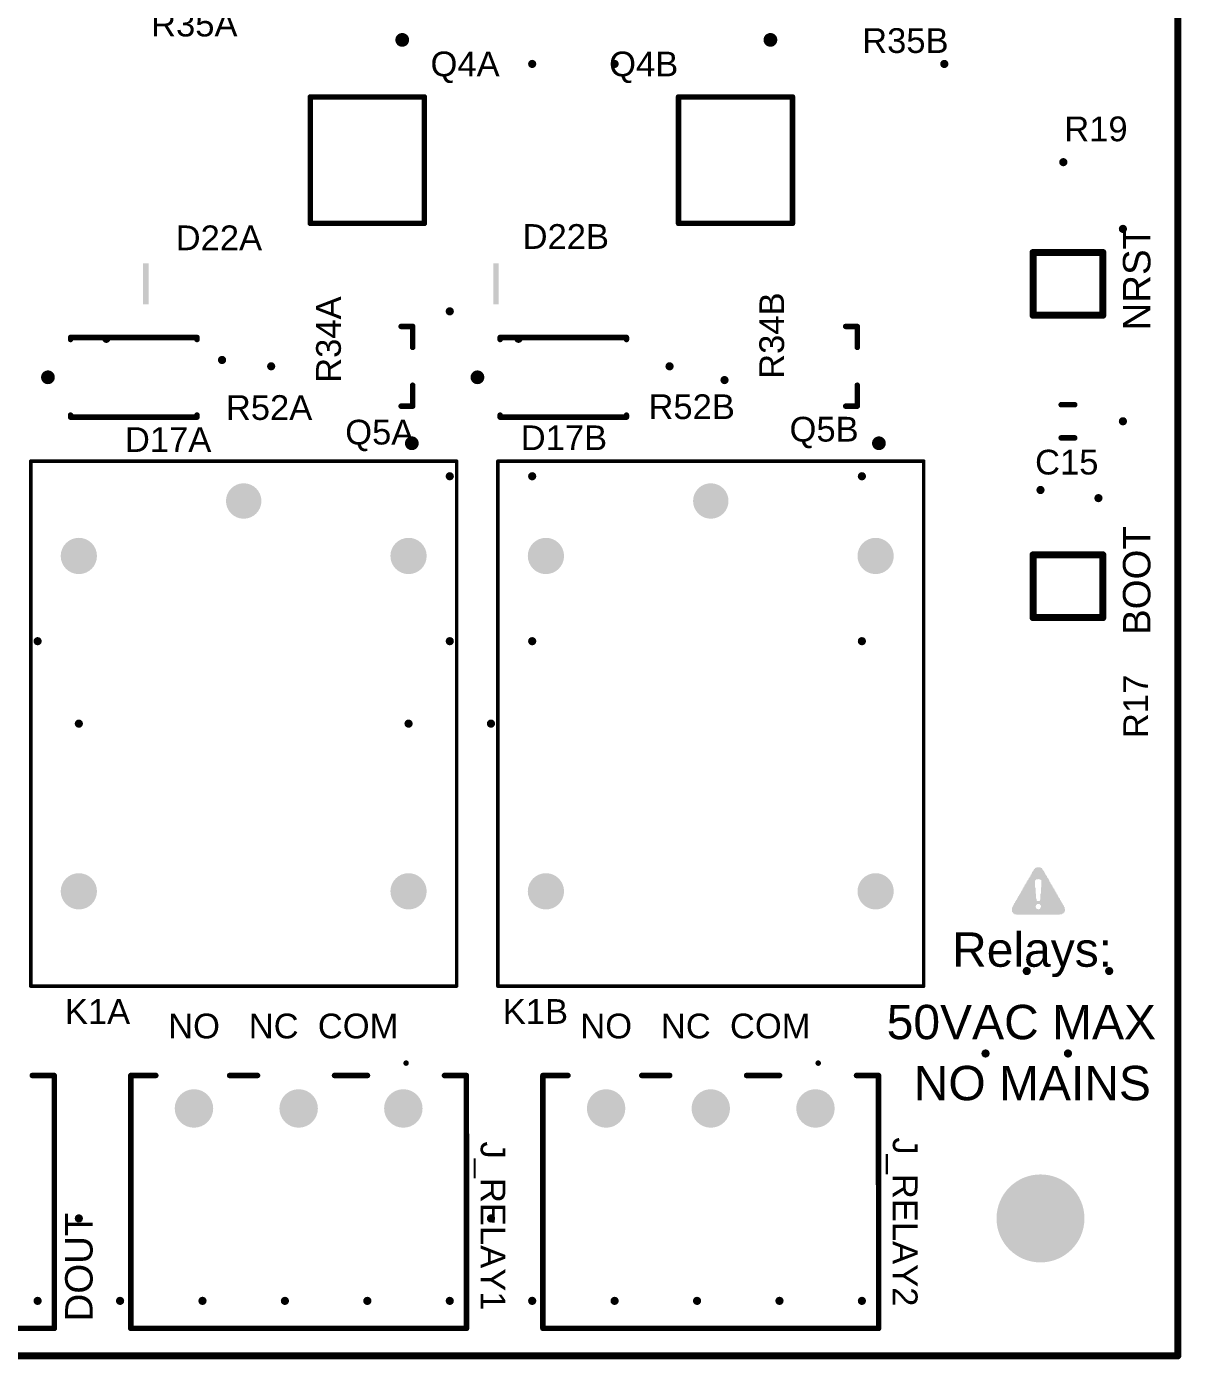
# Model space of a CAD drawing. Header units: inches. Extents: x 10 to 190, y 10 to 91.
# Drawn here: x 148.1 to 190.13, y 9.87 to 58.36 of the extents above; entities that cross this region are included whole.
import ezdxf

# ---------------------------------------------------------------- set-up
doc = ezdxf.new("R2010")
doc.units = ezdxf.units.IN
for name, color, linetype in [('Board Outline', 216, 'Continuous'), ('Pad Holes', 156, 'Continuous'), ('Top Overlay', 2, 'Continuous'), ('Via Holes', 16, 'Continuous')]:
    doc.layers.add(name, color=color, linetype=linetype)
doc.styles.add('Arial', font='', dxfattribs={"height": 0.2})
doc.styles.get('Arial').set_extended_font_data('Arial')

# ---------------------------------------------------------------- blocks, each defined once
blk = doc.blocks.new('WL_SMCW_1206_150120__75000_9')
at = {"layer": 'Top Overlay'}
blk.add_hatch(color=2, dxfattribs=at).paths.add_polyline_path([(-2.6, -0.75), (-2.4, -0.75), (-2.4, 0.75), (-2.6, 0.75)])
blk = doc.blocks.new('WL_SMCW_1206_150120__75000_10')
at = {"layer": 'Top Overlay'}
blk.add_hatch(color=2, dxfattribs=at).paths.add_polyline_path([(-2.6, -0.75), (-2.4, -0.75), (-2.4, 0.75), (-2.6, 0.75)])
blk = doc.blocks.new('FP_LTV_356T_D_MFG_56')
at = {"layer": 'Top Overlay'}
for points in [[(-2.3, -2.075, 0.2, 0.2, 0), (-2.3, 2.075, 0.2, 0.2, 0)], [(2.3, 2.075, 0.2, 0.2, 0), (-2.3, 2.075, 0.2, 0.2, 0)], [(2.3, -2.075, 0.2, 0.2, 0), (2.3, 2.075, 0.2, 0.2, 0)], [(2.3, -2.075, 0.2, 0.2, 0), (-2.3, -2.075, 0.2, 0.2, 0)]]:
    blk.add_lwpolyline(points, format="xyseb", dxfattribs=at)
for points in [[(-2.35, 2.075, 0.1, 0.1, 1), (-2.25, 2.075, 0.1, 0.1, 1)], [(-2.35, 2.075, 0.1, 0.1, 1), (-2.25, 2.075, 0.1, 0.1, 1)], [(2.25, 2.075, 0.1, 0.1, 1), (2.35, 2.075, 0.1, 0.1, 1)], [(2.25, 2.075, 0.1, 0.1, 1), (2.35, 2.075, 0.1, 0.1, 1)], [(-4.25, 1.27, 0.25, 0.25, 1), (-4.5, 1.27, 0.25, 0.25, 1)], [(-4.563, 1.27, 0.125, 0.125, 1), (-4.438, 1.27, 0.125, 0.125, 1)], [(-4.312, 1.27, 0.125, 0.125, 1), (-4.187, 1.27, 0.125, 0.125, 1)], [(-2.35, -2.075, 0.1, 0.1, 1), (-2.25, -2.075, 0.1, 0.1, 1)], [(-2.35, -2.075, 0.1, 0.1, 1), (-2.25, -2.075, 0.1, 0.1, 1)], [(2.25, -2.075, 0.1, 0.1, 1), (2.35, -2.075, 0.1, 0.1, 1)], [(2.25, -2.075, 0.1, 0.1, 1), (2.35, -2.075, 0.1, 0.1, 1)]]:
    blk.add_lwpolyline(points, format="xyseb", close=True, dxfattribs=at)
blk = doc.blocks.new('FP_SOT23_IPC_A_57')
at = {"layer": 'Top Overlay'}
for points in [[(0.228, 1.45, 0.2, 0.2, 0), (0.65, 1.45, 0.2, 0.2, 0)], [(0.65, 0.688, 0.2, 0.2, 0), (0.65, 1.45, 0.2, 0.2, 0)], [(0.65, -1.45, 0.2, 0.2, 0), (0.65, -0.688, 0.2, 0.2, 0)], [(0.228, -1.45, 0.2, 0.2, 0), (0.65, -1.45, 0.2, 0.2, 0)]]:
    blk.add_lwpolyline(points, format="xyseb", dxfattribs=at)
for points in [[(0.178, 1.45, 0.1, 0.1, 1), (0.278, 1.45, 0.1, 0.1, 1)], [(0.6, 1.45, 0.1, 0.1, 1), (0.7, 1.45, 0.1, 0.1, 1)], [(0.6, 1.45, 0.1, 0.1, 1), (0.7, 1.45, 0.1, 0.1, 1)], [(0.6, 0.688, 0.1, 0.1, 1), (0.7, 0.688, 0.1, 0.1, 1)], [(0.6, -0.688, 0.1, 0.1, 1), (0.7, -0.688, 0.1, 0.1, 1)], [(0.178, -1.45, 0.1, 0.1, 1), (0.278, -1.45, 0.1, 0.1, 1)], [(0.6, -1.45, 0.1, 0.1, 1), (0.7, -1.45, 0.1, 0.1, 1)], [(0.6, -1.45, 0.1, 0.1, 1), (0.7, -1.45, 0.1, 0.1, 1)]]:
    blk.add_lwpolyline(points, format="xyseb", close=True, dxfattribs=at)
blk = doc.blocks.new('FP_LTV_356T_D_MFG_58')
at = {"layer": 'Top Overlay'}
for points in [[(2.3, 2.075, 0.2, 0.2, 0), (-2.3, 2.075, 0.2, 0.2, 0)], [(-2.3, -2.075, 0.2, 0.2, 0), (-2.3, 2.075, 0.2, 0.2, 0)], [(2.3, -2.075, 0.2, 0.2, 0), (2.3, 2.075, 0.2, 0.2, 0)], [(2.3, -2.075, 0.2, 0.2, 0), (-2.3, -2.075, 0.2, 0.2, 0)]]:
    blk.add_lwpolyline(points, format="xyseb", dxfattribs=at)
for points in [[(-2.35, 2.075, 0.1, 0.1, 1), (-2.25, 2.075, 0.1, 0.1, 1)], [(-2.35, 2.075, 0.1, 0.1, 1), (-2.25, 2.075, 0.1, 0.1, 1)], [(2.25, 2.075, 0.1, 0.1, 1), (2.35, 2.075, 0.1, 0.1, 1)], [(2.25, 2.075, 0.1, 0.1, 1), (2.35, 2.075, 0.1, 0.1, 1)], [(-4.25, 1.27, 0.25, 0.25, 1), (-4.5, 1.27, 0.25, 0.25, 1)], [(-4.563, 1.27, 0.125, 0.125, 1), (-4.438, 1.27, 0.125, 0.125, 1)], [(-4.312, 1.27, 0.125, 0.125, 1), (-4.187, 1.27, 0.125, 0.125, 1)], [(-2.35, -2.075, 0.1, 0.1, 1), (-2.25, -2.075, 0.1, 0.1, 1)], [(-2.35, -2.075, 0.1, 0.1, 1), (-2.25, -2.075, 0.1, 0.1, 1)], [(2.25, -2.075, 0.1, 0.1, 1), (2.35, -2.075, 0.1, 0.1, 1)], [(2.25, -2.075, 0.1, 0.1, 1), (2.35, -2.075, 0.1, 0.1, 1)]]:
    blk.add_lwpolyline(points, format="xyseb", close=True, dxfattribs=at)
blk = doc.blocks.new('FP_SOT23_IPC_A_59')
at = {"layer": 'Top Overlay'}
for points in [[(0.228, 1.45, 0.2, 0.2, 0), (0.65, 1.45, 0.2, 0.2, 0)], [(0.65, 0.688, 0.2, 0.2, 0), (0.65, 1.45, 0.2, 0.2, 0)], [(0.65, -1.45, 0.2, 0.2, 0), (0.65, -0.688, 0.2, 0.2, 0)], [(0.228, -1.45, 0.2, 0.2, 0), (0.65, -1.45, 0.2, 0.2, 0)]]:
    blk.add_lwpolyline(points, format="xyseb", dxfattribs=at)
for points in [[(0.178, 1.45, 0.1, 0.1, 1), (0.278, 1.45, 0.1, 0.1, 1)], [(0.6, 1.45, 0.1, 0.1, 1), (0.7, 1.45, 0.1, 0.1, 1)], [(0.6, 1.45, 0.1, 0.1, 1), (0.7, 1.45, 0.1, 0.1, 1)], [(0.6, 0.688, 0.1, 0.1, 1), (0.7, 0.688, 0.1, 0.1, 1)], [(0.6, -0.688, 0.1, 0.1, 1), (0.7, -0.688, 0.1, 0.1, 1)], [(0.178, -1.45, 0.1, 0.1, 1), (0.278, -1.45, 0.1, 0.1, 1)], [(0.6, -1.45, 0.1, 0.1, 1), (0.7, -1.45, 0.1, 0.1, 1)], [(0.6, -1.45, 0.1, 0.1, 1), (0.7, -1.45, 0.1, 0.1, 1)]]:
    blk.add_lwpolyline(points, format="xyseb", close=True, dxfattribs=at)
blk = doc.blocks.new('RELAY_SRD_05VDC_SL_C_66')
at = {"layer": 'Pad Holes'}
h = blk.add_hatch(color=7, dxfattribs=at)
edge = h.paths.add_edge_path()
edge.add_arc((-6.1, 6), 0.66, 0, 360)
h = blk.add_hatch(color=7, dxfattribs=at)
edge = h.paths.add_edge_path()
edge.add_arc((6.1, 6), 0.66, 0, 360)
h = blk.add_hatch(color=7, dxfattribs=at)
edge = h.paths.add_edge_path()
edge.add_arc((-8.1, 0), 0.645, 0, 360)
h = blk.add_hatch(color=7, dxfattribs=at)
edge = h.paths.add_edge_path()
edge.add_arc((-6.1, -6), 0.66, 0, 360)
h = blk.add_hatch(color=7, dxfattribs=at)
edge = h.paths.add_edge_path()
edge.add_arc((6.1, -6), 0.66, 0, 360)
at = {"layer": 'Top Overlay'}
for points in [[(-9.55, -7.75, 0.127, 0.127, 0), (-9.55, 7.75, 0.127, 0.127, 0)], [(9.55, 7.75, 0.127, 0.127, 0), (-9.55, 7.75, 0.127, 0.127, 0)], [(9.55, -7.75, 0.127, 0.127, 0), (9.55, 7.75, 0.127, 0.127, 0)], [(9.55, -7.75, 0.127, 0.127, 0), (-9.55, -7.75, 0.127, 0.127, 0)]]:
    blk.add_lwpolyline(points, format="xyseb", dxfattribs=at)
for points in [[(-9.582, 7.75, 0.0635, 0.0635, 1), (-9.518, 7.75, 0.0635, 0.0635, 1)], [(-9.582, 7.75, 0.0635, 0.0635, 1), (-9.518, 7.75, 0.0635, 0.0635, 1)], [(9.518, 7.75, 0.0635, 0.0635, 1), (9.582, 7.75, 0.0635, 0.0635, 1)], [(9.518, 7.75, 0.0635, 0.0635, 1), (9.582, 7.75, 0.0635, 0.0635, 1)], [(-10.1, 6.119, 0.3, 0.3, 1), (-10.3, 6.119, 0.3, 0.3, 1)], [(-10.375, 6.119, 0.15, 0.15, 1), (-10.225, 6.119, 0.15, 0.15, 1)], [(-10.175, 6.119, 0.15, 0.15, 1), (-10.025, 6.119, 0.15, 0.15, 1)], [(-9.582, -7.75, 0.0635, 0.0635, 1), (-9.518, -7.75, 0.0635, 0.0635, 1)], [(-9.582, -7.75, 0.0635, 0.0635, 1), (-9.518, -7.75, 0.0635, 0.0635, 1)], [(9.518, -7.75, 0.0635, 0.0635, 1), (9.582, -7.75, 0.0635, 0.0635, 1)], [(9.518, -7.75, 0.0635, 0.0635, 1), (9.582, -7.75, 0.0635, 0.0635, 1)]]:
    blk.add_lwpolyline(points, format="xyseb", close=True, dxfattribs=at)
blk = doc.blocks.new('RELAY_SRD_05VDC_SL_C_67')
at = {"layer": 'Pad Holes'}
h = blk.add_hatch(color=7, dxfattribs=at)
edge = h.paths.add_edge_path()
edge.add_arc((-6.1, 6), 0.66, 0, 360)
h = blk.add_hatch(color=7, dxfattribs=at)
edge = h.paths.add_edge_path()
edge.add_arc((6.1, 6), 0.66, 0, 360)
h = blk.add_hatch(color=7, dxfattribs=at)
edge = h.paths.add_edge_path()
edge.add_arc((-8.1, 0), 0.645, 0, 360)
h = blk.add_hatch(color=7, dxfattribs=at)
edge = h.paths.add_edge_path()
edge.add_arc((-6.1, -6), 0.66, 0, 360)
h = blk.add_hatch(color=7, dxfattribs=at)
edge = h.paths.add_edge_path()
edge.add_arc((6.1, -6), 0.66, 0, 360)
at = {"layer": 'Top Overlay'}
for points in [[(9.55, 7.75, 0.127, 0.127, 0), (-9.55, 7.75, 0.127, 0.127, 0)], [(-9.55, -7.75, 0.127, 0.127, 0), (-9.55, 7.75, 0.127, 0.127, 0)], [(9.55, -7.75, 0.127, 0.127, 0), (9.55, 7.75, 0.127, 0.127, 0)], [(9.55, -7.75, 0.127, 0.127, 0), (-9.55, -7.75, 0.127, 0.127, 0)]]:
    blk.add_lwpolyline(points, format="xyseb", dxfattribs=at)
for points in [[(-9.582, 7.75, 0.0635, 0.0635, 1), (-9.518, 7.75, 0.0635, 0.0635, 1)], [(-9.582, 7.75, 0.0635, 0.0635, 1), (-9.518, 7.75, 0.0635, 0.0635, 1)], [(9.518, 7.75, 0.0635, 0.0635, 1), (9.582, 7.75, 0.0635, 0.0635, 1)], [(9.518, 7.75, 0.0635, 0.0635, 1), (9.582, 7.75, 0.0635, 0.0635, 1)], [(-10.1, 6.119, 0.3, 0.3, 1), (-10.3, 6.119, 0.3, 0.3, 1)], [(-10.375, 6.119, 0.15, 0.15, 1), (-10.225, 6.119, 0.15, 0.15, 1)], [(-10.175, 6.119, 0.15, 0.15, 1), (-10.025, 6.119, 0.15, 0.15, 1)], [(-9.582, -7.75, 0.0635, 0.0635, 1), (-9.518, -7.75, 0.0635, 0.0635, 1)], [(-9.582, -7.75, 0.0635, 0.0635, 1), (-9.518, -7.75, 0.0635, 0.0635, 1)], [(9.518, -7.75, 0.0635, 0.0635, 1), (9.582, -7.75, 0.0635, 0.0635, 1)], [(9.518, -7.75, 0.0635, 0.0635, 1), (9.582, -7.75, 0.0635, 0.0635, 1)]]:
    blk.add_lwpolyline(points, format="xyseb", close=True, dxfattribs=at)
blk = doc.blocks.new('FP_1N4007_SMD_IPC_C_68')
at = {"layer": 'Top Overlay'}
for points in [[(-2.3, 1.375, 0.2, 0.2, 0), (-2.3, 1.45, 0.2, 0.2, 0)], [(-2.3, 1.45, 0.2, 0.2, 0), (2.3, 1.45, 0.2, 0.2, 0)], [(2.3, 1.375, 0.2, 0.2, 0), (2.3, 1.45, 0.2, 0.2, 0)], [(-2.3, -1.45, 0.2, 0.2, 0), (-2.3, -1.375, 0.2, 0.2, 0)], [(-2.3, -1.45, 0.2, 0.2, 0), (2.3, -1.45, 0.2, 0.2, 0)], [(2.3, -1.45, 0.2, 0.2, 0), (2.3, -1.375, 0.2, 0.2, 0)]]:
    blk.add_lwpolyline(points, format="xyseb", dxfattribs=at)
for points in [[(-2.35, 1.45, 0.1, 0.1, 1), (-2.25, 1.45, 0.1, 0.1, 1)], [(-2.35, 1.45, 0.1, 0.1, 1), (-2.25, 1.45, 0.1, 0.1, 1)], [(-2.35, 1.375, 0.1, 0.1, 1), (-2.25, 1.375, 0.1, 0.1, 1)], [(2.25, 1.45, 0.1, 0.1, 1), (2.35, 1.45, 0.1, 0.1, 1)], [(2.25, 1.45, 0.1, 0.1, 1), (2.35, 1.45, 0.1, 0.1, 1)], [(2.25, 1.375, 0.1, 0.1, 1), (2.35, 1.375, 0.1, 0.1, 1)], [(-3, 0, 0.25, 0.25, 1), (-3.25, 0, 0.25, 0.25, 1)], [(-3.313, 0, 0.125, 0.125, 1), (-3.188, 0, 0.125, 0.125, 1)], [(-3.062, 0, 0.125, 0.125, 1), (-2.937, 0, 0.125, 0.125, 1)], [(-2.35, -1.375, 0.1, 0.1, 1), (-2.25, -1.375, 0.1, 0.1, 1)], [(-2.35, -1.45, 0.1, 0.1, 1), (-2.25, -1.45, 0.1, 0.1, 1)], [(-2.35, -1.45, 0.1, 0.1, 1), (-2.25, -1.45, 0.1, 0.1, 1)], [(2.25, -1.375, 0.1, 0.1, 1), (2.35, -1.375, 0.1, 0.1, 1)], [(2.25, -1.45, 0.1, 0.1, 1), (2.35, -1.45, 0.1, 0.1, 1)], [(2.25, -1.45, 0.1, 0.1, 1), (2.35, -1.45, 0.1, 0.1, 1)]]:
    blk.add_lwpolyline(points, format="xyseb", close=True, dxfattribs=at)
blk = doc.blocks.new('FP_1N4007_SMD_IPC_C_69')
at = {"layer": 'Top Overlay'}
for points in [[(-2.3, 1.375, 0.2, 0.2, 0), (-2.3, 1.45, 0.2, 0.2, 0)], [(-2.3, 1.45, 0.2, 0.2, 0), (2.3, 1.45, 0.2, 0.2, 0)], [(2.3, 1.375, 0.2, 0.2, 0), (2.3, 1.45, 0.2, 0.2, 0)], [(-2.3, -1.45, 0.2, 0.2, 0), (-2.3, -1.375, 0.2, 0.2, 0)], [(-2.3, -1.45, 0.2, 0.2, 0), (2.3, -1.45, 0.2, 0.2, 0)], [(2.3, -1.45, 0.2, 0.2, 0), (2.3, -1.375, 0.2, 0.2, 0)]]:
    blk.add_lwpolyline(points, format="xyseb", dxfattribs=at)
for points in [[(-2.35, 1.45, 0.1, 0.1, 1), (-2.25, 1.45, 0.1, 0.1, 1)], [(-2.35, 1.45, 0.1, 0.1, 1), (-2.25, 1.45, 0.1, 0.1, 1)], [(-2.35, 1.375, 0.1, 0.1, 1), (-2.25, 1.375, 0.1, 0.1, 1)], [(2.25, 1.45, 0.1, 0.1, 1), (2.35, 1.45, 0.1, 0.1, 1)], [(2.25, 1.45, 0.1, 0.1, 1), (2.35, 1.45, 0.1, 0.1, 1)], [(2.25, 1.375, 0.1, 0.1, 1), (2.35, 1.375, 0.1, 0.1, 1)], [(-3, 0, 0.25, 0.25, 1), (-3.25, 0, 0.25, 0.25, 1)], [(-3.313, 0, 0.125, 0.125, 1), (-3.188, 0, 0.125, 0.125, 1)], [(-3.062, 0, 0.125, 0.125, 1), (-2.937, 0, 0.125, 0.125, 1)], [(-2.35, -1.375, 0.1, 0.1, 1), (-2.25, -1.375, 0.1, 0.1, 1)], [(-2.35, -1.45, 0.1, 0.1, 1), (-2.25, -1.45, 0.1, 0.1, 1)], [(-2.35, -1.45, 0.1, 0.1, 1), (-2.25, -1.45, 0.1, 0.1, 1)], [(2.25, -1.375, 0.1, 0.1, 1), (2.35, -1.375, 0.1, 0.1, 1)], [(2.25, -1.45, 0.1, 0.1, 1), (2.35, -1.45, 0.1, 0.1, 1)], [(2.25, -1.45, 0.1, 0.1, 1), (2.35, -1.45, 0.1, 0.1, 1)]]:
    blk.add_lwpolyline(points, format="xyseb", close=True, dxfattribs=at)
blk = doc.blocks.new('3_4_2_5_TACTILE_BUTTON_105')
at = {"layer": 'Top Overlay'}
for points in [[(-1.143, 1.27, 0.254, 0.254, 0), (-1.143, -1.27, 0.254, 0.254, 0)], [(-1.143, 1.27, 0.254, 0.254, 0), (1.143, 1.27, 0.254, 0.254, 0)], [(1.143, 1.27, 0.254, 0.254, 0), (1.143, -1.27, 0.254, 0.254, 0)], [(-1.143, -1.27, 0.254, 0.254, 0), (1.143, -1.27, 0.254, 0.254, 0)]]:
    blk.add_lwpolyline(points, format="xyseb", dxfattribs=at)
for points in [[(-1.2065, 1.27, 0.127, 0.127, 1), (-1.0795, 1.27, 0.127, 0.127, 1)], [(-1.2065, 1.27, 0.127, 0.127, 1), (-1.0795, 1.27, 0.127, 0.127, 1)], [(1.0795, 1.27, 0.127, 0.127, 1), (1.2065, 1.27, 0.127, 0.127, 1)], [(1.0795, 1.27, 0.127, 0.127, 1), (1.2065, 1.27, 0.127, 0.127, 1)], [(-1.2065, -1.27, 0.127, 0.127, 1), (-1.0795, -1.27, 0.127, 0.127, 1)], [(-1.2065, -1.27, 0.127, 0.127, 1), (-1.0795, -1.27, 0.127, 0.127, 1)], [(1.0795, -1.27, 0.127, 0.127, 1), (1.2065, -1.27, 0.127, 0.127, 1)], [(1.0795, -1.27, 0.127, 0.127, 1), (1.2065, -1.27, 0.127, 0.127, 1)]]:
    blk.add_lwpolyline(points, format="xyseb", close=True, dxfattribs=at)
blk = doc.blocks.new('3_4_2_5_TACTILE_BUTTON_106')
at = {"layer": 'Top Overlay'}
for points in [[(-1.143, 1.27, 0.254, 0.254, 0), (-1.143, -1.27, 0.254, 0.254, 0)], [(-1.143, 1.27, 0.254, 0.254, 0), (1.143, 1.27, 0.254, 0.254, 0)], [(1.143, 1.27, 0.254, 0.254, 0), (1.143, -1.27, 0.254, 0.254, 0)], [(-1.143, -1.27, 0.254, 0.254, 0), (1.143, -1.27, 0.254, 0.254, 0)]]:
    blk.add_lwpolyline(points, format="xyseb", dxfattribs=at)
for points in [[(-1.2065, 1.27, 0.127, 0.127, 1), (-1.0795, 1.27, 0.127, 0.127, 1)], [(-1.2065, 1.27, 0.127, 0.127, 1), (-1.0795, 1.27, 0.127, 0.127, 1)], [(1.0795, 1.27, 0.127, 0.127, 1), (1.2065, 1.27, 0.127, 0.127, 1)], [(1.0795, 1.27, 0.127, 0.127, 1), (1.2065, 1.27, 0.127, 0.127, 1)], [(-1.2065, -1.27, 0.127, 0.127, 1), (-1.0795, -1.27, 0.127, 0.127, 1)], [(-1.2065, -1.27, 0.127, 0.127, 1), (-1.0795, -1.27, 0.127, 0.127, 1)], [(1.0795, -1.27, 0.127, 0.127, 1), (1.2065, -1.27, 0.127, 0.127, 1)], [(1.0795, -1.27, 0.127, 0.127, 1), (1.2065, -1.27, 0.127, 0.127, 1)]]:
    blk.add_lwpolyline(points, format="xyseb", close=True, dxfattribs=at)
blk = doc.blocks.new('15EDGRC_3_81_03P_170')
at = {"layer": 'Pad Holes'}
h = blk.add_hatch(color=7, dxfattribs=at)
edge = h.paths.add_edge_path()
edge.add_arc((0, 0), 0.7, 0, 360)
h = blk.add_hatch(color=7, dxfattribs=at)
edge = h.paths.add_edge_path()
edge.add_arc((3.81, 0), 0.7, 0, 360)
h = blk.add_hatch(color=7, dxfattribs=at)
edge = h.paths.add_edge_path()
edge.add_arc((7.62, 0), 0.7, 0, 360)
at = {"layer": 'Top Overlay'}
for points in [[(9.906, 8, 0.2, 0.2, 0), (-2.3, 8, 0.2, 0.2, 0)], [(-2.295, -1.2, 0.2, 0.2, 0), (-2.3, 8, 0.2, 0.2, 0)], [(9.92, 8, 0.2, 0.2, 0), (9.92, -1.2, 0.2, 0.2, 0)], [(-1.495, -1.2, 0.2, 0.2, 0), (-2.295, -1.2, 0.2, 0.2, 0)], [(2.505, -1.2, 0.2, 0.2, 0), (1.305, -1.2, 0.2, 0.2, 0)], [(6.321, -1.2, 0.2, 0.2, 0), (5.305, -1.2, 0.2, 0.2, 0)], [(9.897, -1.2, 0.2, 0.2, 0), (9.008, -1.2, 0.2, 0.2, 0)], [(-0.1, -1.7, 0.1, 0.1, -1), (-0.1, -1.6, 0.1, 0.1, 0)], [(-0.1, -1.6, 0.1, 0.1, -1), (-0.1, -1.7, 0.1, 0.1, 0)], [(-0.1, -1.6, 0.1, 0.1, -1), (-0.1, -1.7, 0.1, 0.1, 0)]]:
    blk.add_lwpolyline(points, format="xyseb", dxfattribs=at)
for points in [[(-2.35, 8, 0.1, 0.1, 1), (-2.25, 8, 0.1, 0.1, 1)], [(-2.35, 8, 0.1, 0.1, 1), (-2.25, 8, 0.1, 0.1, 1)], [(9.856, 8, 0.1, 0.1, 1), (9.956, 8, 0.1, 0.1, 1)], [(9.87, 8, 0.1, 0.1, 1), (9.97, 8, 0.1, 0.1, 1)], [(-2.345, -1.2, 0.1, 0.1, 1), (-2.245, -1.2, 0.1, 0.1, 1)], [(-2.345, -1.2, 0.1, 0.1, 1), (-2.245, -1.2, 0.1, 0.1, 1)], [(-1.545, -1.2, 0.1, 0.1, 1), (-1.445, -1.2, 0.1, 0.1, 1)], [(1.255, -1.2, 0.1, 0.1, 1), (1.355, -1.2, 0.1, 0.1, 1)], [(2.455, -1.2, 0.1, 0.1, 1), (2.555, -1.2, 0.1, 0.1, 1)], [(5.255, -1.2, 0.1, 0.1, 1), (5.355, -1.2, 0.1, 0.1, 1)], [(6.271, -1.2, 0.1, 0.1, 1), (6.371, -1.2, 0.1, 0.1, 1)], [(8.958, -1.2, 0.1, 0.1, 1), (9.058, -1.2, 0.1, 0.1, 1)], [(9.847, -1.2, 0.1, 0.1, 1), (9.947, -1.2, 0.1, 0.1, 1)], [(9.87, -1.2, 0.1, 0.1, 1), (9.97, -1.2, 0.1, 0.1, 1)], [(-0.125, -1.6, 0.05, 0.05, 1), (-0.075, -1.6, 0.05, 0.05, 1)], [(-0.125, -1.6, 0.05, 0.05, 1), (-0.075, -1.6, 0.05, 0.05, 1)], [(-0.125, -1.6, 0.05, 0.05, 1), (-0.075, -1.6, 0.05, 0.05, 1)], [(-0.125, -1.7, 0.05, 0.05, 1), (-0.075, -1.7, 0.05, 0.05, 1)], [(-0.125, -1.7, 0.05, 0.05, 1), (-0.075, -1.7, 0.05, 0.05, 1)], [(-0.125, -1.7, 0.05, 0.05, 1), (-0.075, -1.7, 0.05, 0.05, 1)]]:
    blk.add_lwpolyline(points, format="xyseb", close=True, dxfattribs=at)
blk = doc.blocks.new('15EDGRC_3_81_03P_171')
at = {"layer": 'Pad Holes'}
h = blk.add_hatch(color=7, dxfattribs=at)
edge = h.paths.add_edge_path()
edge.add_arc((0, 0), 0.7, 0, 360)
h = blk.add_hatch(color=7, dxfattribs=at)
edge = h.paths.add_edge_path()
edge.add_arc((3.81, 0), 0.7, 0, 360)
h = blk.add_hatch(color=7, dxfattribs=at)
edge = h.paths.add_edge_path()
edge.add_arc((7.62, 0), 0.7, 0, 360)
at = {"layer": 'Top Overlay'}
for points in [[(9.906, 8, 0.2, 0.2, 0), (-2.3, 8, 0.2, 0.2, 0)], [(-2.295, -1.2, 0.2, 0.2, 0), (-2.3, 8, 0.2, 0.2, 0)], [(9.92, 8, 0.2, 0.2, 0), (9.92, -1.2, 0.2, 0.2, 0)], [(-1.495, -1.2, 0.2, 0.2, 0), (-2.295, -1.2, 0.2, 0.2, 0)], [(2.505, -1.2, 0.2, 0.2, 0), (1.305, -1.2, 0.2, 0.2, 0)], [(6.321, -1.2, 0.2, 0.2, 0), (5.305, -1.2, 0.2, 0.2, 0)], [(9.897, -1.2, 0.2, 0.2, 0), (9.008, -1.2, 0.2, 0.2, 0)], [(-0.1, -1.7, 0.1, 0.1, -1), (-0.1, -1.6, 0.1, 0.1, 0)], [(-0.1, -1.6, 0.1, 0.1, -1), (-0.1, -1.7, 0.1, 0.1, 0)], [(-0.1, -1.6, 0.1, 0.1, -1), (-0.1, -1.7, 0.1, 0.1, 0)]]:
    blk.add_lwpolyline(points, format="xyseb", dxfattribs=at)
for points in [[(-2.35, 8, 0.1, 0.1, 1), (-2.25, 8, 0.1, 0.1, 1)], [(-2.35, 8, 0.1, 0.1, 1), (-2.25, 8, 0.1, 0.1, 1)], [(9.856, 8, 0.1, 0.1, 1), (9.956, 8, 0.1, 0.1, 1)], [(9.87, 8, 0.1, 0.1, 1), (9.97, 8, 0.1, 0.1, 1)], [(-2.345, -1.2, 0.1, 0.1, 1), (-2.245, -1.2, 0.1, 0.1, 1)], [(-2.345, -1.2, 0.1, 0.1, 1), (-2.245, -1.2, 0.1, 0.1, 1)], [(-1.545, -1.2, 0.1, 0.1, 1), (-1.445, -1.2, 0.1, 0.1, 1)], [(1.255, -1.2, 0.1, 0.1, 1), (1.355, -1.2, 0.1, 0.1, 1)], [(2.455, -1.2, 0.1, 0.1, 1), (2.555, -1.2, 0.1, 0.1, 1)], [(5.255, -1.2, 0.1, 0.1, 1), (5.355, -1.2, 0.1, 0.1, 1)], [(6.271, -1.2, 0.1, 0.1, 1), (6.371, -1.2, 0.1, 0.1, 1)], [(8.958, -1.2, 0.1, 0.1, 1), (9.058, -1.2, 0.1, 0.1, 1)], [(9.847, -1.2, 0.1, 0.1, 1), (9.947, -1.2, 0.1, 0.1, 1)], [(9.87, -1.2, 0.1, 0.1, 1), (9.97, -1.2, 0.1, 0.1, 1)], [(-0.125, -1.6, 0.05, 0.05, 1), (-0.075, -1.6, 0.05, 0.05, 1)], [(-0.125, -1.6, 0.05, 0.05, 1), (-0.075, -1.6, 0.05, 0.05, 1)], [(-0.125, -1.6, 0.05, 0.05, 1), (-0.075, -1.6, 0.05, 0.05, 1)], [(-0.125, -1.7, 0.05, 0.05, 1), (-0.075, -1.7, 0.05, 0.05, 1)], [(-0.125, -1.7, 0.05, 0.05, 1), (-0.075, -1.7, 0.05, 0.05, 1)], [(-0.125, -1.7, 0.05, 0.05, 1), (-0.075, -1.7, 0.05, 0.05, 1)]]:
    blk.add_lwpolyline(points, format="xyseb", close=True, dxfattribs=at)
blk = doc.blocks.new('15EDGRC_3_81_03P_172')
at = {"layer": 'Pad Holes'}
h = blk.add_hatch(color=7, dxfattribs=at)
edge = h.paths.add_edge_path()
edge.add_arc((0, 0), 0.7, 0, 360)
h = blk.add_hatch(color=7, dxfattribs=at)
edge = h.paths.add_edge_path()
edge.add_arc((3.81, 0), 0.7, 0, 360)
h = blk.add_hatch(color=7, dxfattribs=at)
edge = h.paths.add_edge_path()
edge.add_arc((7.62, 0), 0.7, 0, 360)
at = {"layer": 'Top Overlay'}
for points in [[(9.906, 8, 0.2, 0.2, 0), (-2.3, 8, 0.2, 0.2, 0)], [(-2.295, -1.2, 0.2, 0.2, 0), (-2.3, 8, 0.2, 0.2, 0)], [(9.92, 8, 0.2, 0.2, 0), (9.92, -1.2, 0.2, 0.2, 0)], [(-1.495, -1.2, 0.2, 0.2, 0), (-2.295, -1.2, 0.2, 0.2, 0)], [(2.505, -1.2, 0.2, 0.2, 0), (1.305, -1.2, 0.2, 0.2, 0)], [(6.321, -1.2, 0.2, 0.2, 0), (5.305, -1.2, 0.2, 0.2, 0)], [(9.897, -1.2, 0.2, 0.2, 0), (9.008, -1.2, 0.2, 0.2, 0)], [(-0.1, -1.7, 0.1, 0.1, -1), (-0.1, -1.6, 0.1, 0.1, 0)], [(-0.1, -1.6, 0.1, 0.1, -1), (-0.1, -1.7, 0.1, 0.1, 0)], [(-0.1, -1.6, 0.1, 0.1, -1), (-0.1, -1.7, 0.1, 0.1, 0)]]:
    blk.add_lwpolyline(points, format="xyseb", dxfattribs=at)
for points in [[(-2.35, 8, 0.1, 0.1, 1), (-2.25, 8, 0.1, 0.1, 1)], [(-2.35, 8, 0.1, 0.1, 1), (-2.25, 8, 0.1, 0.1, 1)], [(9.856, 8, 0.1, 0.1, 1), (9.956, 8, 0.1, 0.1, 1)], [(9.87, 8, 0.1, 0.1, 1), (9.97, 8, 0.1, 0.1, 1)], [(-2.345, -1.2, 0.1, 0.1, 1), (-2.245, -1.2, 0.1, 0.1, 1)], [(-2.345, -1.2, 0.1, 0.1, 1), (-2.245, -1.2, 0.1, 0.1, 1)], [(-1.545, -1.2, 0.1, 0.1, 1), (-1.445, -1.2, 0.1, 0.1, 1)], [(1.255, -1.2, 0.1, 0.1, 1), (1.355, -1.2, 0.1, 0.1, 1)], [(2.455, -1.2, 0.1, 0.1, 1), (2.555, -1.2, 0.1, 0.1, 1)], [(5.255, -1.2, 0.1, 0.1, 1), (5.355, -1.2, 0.1, 0.1, 1)], [(6.271, -1.2, 0.1, 0.1, 1), (6.371, -1.2, 0.1, 0.1, 1)], [(8.958, -1.2, 0.1, 0.1, 1), (9.058, -1.2, 0.1, 0.1, 1)], [(9.847, -1.2, 0.1, 0.1, 1), (9.947, -1.2, 0.1, 0.1, 1)], [(9.87, -1.2, 0.1, 0.1, 1), (9.97, -1.2, 0.1, 0.1, 1)], [(-0.125, -1.6, 0.05, 0.05, 1), (-0.075, -1.6, 0.05, 0.05, 1)], [(-0.125, -1.6, 0.05, 0.05, 1), (-0.075, -1.6, 0.05, 0.05, 1)], [(-0.125, -1.6, 0.05, 0.05, 1), (-0.075, -1.6, 0.05, 0.05, 1)], [(-0.125, -1.7, 0.05, 0.05, 1), (-0.075, -1.7, 0.05, 0.05, 1)], [(-0.125, -1.7, 0.05, 0.05, 1), (-0.075, -1.7, 0.05, 0.05, 1)], [(-0.125, -1.7, 0.05, 0.05, 1), (-0.075, -1.7, 0.05, 0.05, 1)]]:
    blk.add_lwpolyline(points, format="xyseb", close=True, dxfattribs=at)
blk = doc.blocks.new('FP_CGA3E_0_3_0_1_IPC_A_207')
at = {"layer": 'Top Overlay'}
for points in [[(0.247, 0.603, 0.2, 0.2, 0), (-0.247, 0.603, 0.2, 0.2, 0)], [(0.247, -0.603, 0.2, 0.2, 0), (-0.247, -0.603, 0.2, 0.2, 0)]]:
    blk.add_lwpolyline(points, format="xyseb", dxfattribs=at)
for points in [[(-0.297, 0.603, 0.1, 0.1, 1), (-0.197, 0.603, 0.1, 0.1, 1)], [(0.197, 0.603, 0.1, 0.1, 1), (0.297, 0.603, 0.1, 0.1, 1)], [(-0.297, -0.603, 0.1, 0.1, 1), (-0.197, -0.603, 0.1, 0.1, 1)], [(0.197, -0.603, 0.1, 0.1, 1), (0.297, -0.603, 0.1, 0.1, 1)]]:
    blk.add_lwpolyline(points, format="xyseb", close=True, dxfattribs=at)

msp = doc.modelspace()

# ---------------------------------------------------------------- hatches: boundary and pattern name
at = {"layer": 'Pad Holes'}
h = msp.add_hatch(color=7, dxfattribs=at)
edge = h.paths.add_edge_path()
edge.add_arc((185, 15), 1.6, 0, 360)
at = {"layer": 'Top Overlay'}
h = msp.add_hatch(color=2, dxfattribs=at)
h.paths.add_polyline_path([(185, 27.761), (185.018, 27.761), (185.018, 27.743), (185.054, 27.743), (185.054, 27.725), (185.071, 27.725), (185.071, 27.689), (185.089, 27.689), (185.089, 27.671), (185.107, 27.671), (185.107, 27.636), (185.125, 27.636), (185.125, 27.618), (185.143, 27.618), (185.143, 27.582), (185.161, 27.582), (185.161, 27.546), (185.179, 27.546), (185.179, 27.511), (185.196, 27.511), (185.196, 27.493), (185.214, 27.493), (185.214, 27.457), (185.232, 27.457), (185.232, 27.421), (185.25, 27.421), (185.25, 27.386), (185.268, 27.386), (185.268, 27.368), (185.286, 27.368), (185.286, 27.332), (185.304, 27.332), (185.304, 27.296), (185.321, 27.296), (185.321, 27.261), (185.339, 27.261), (185.339, 27.243), (185.357, 27.243), (185.357, 27.207), (185.375, 27.207), (185.375, 27.171), (185.393, 27.171), (185.393, 27.136), (185.411, 27.136), (185.411, 27.118), (185.429, 27.118), (185.429, 27.082), (185.446, 27.082), (185.446, 27.046), (185.464, 27.046), (185.464, 27.011), (185.482, 27.011), (185.482, 26.993), (185.5, 26.993), (185.5, 26.957), (185.518, 26.957), (185.518, 26.921), (185.536, 26.921), (185.536, 26.886), (185.554, 26.886), (185.554, 26.868), (185.571, 26.868), (185.571, 26.832), (185.589, 26.832), (185.589, 26.796), (185.607, 26.796), (185.607, 26.778), (185.625, 26.778), (185.625, 26.743), (185.643, 26.743), (185.643, 26.707), (185.661, 26.707), (185.661, 26.671), (185.679, 26.671), (185.679, 26.653), (185.696, 26.653), (185.696, 26.618), (185.714, 26.618), (185.714, 26.582), (185.732, 26.582), (185.732, 26.546), (185.75, 26.546), (185.75, 26.528), (185.768, 26.528), (185.768, 26.493), (185.786, 26.493), (185.786, 26.457), (185.804, 26.457), (185.804, 26.421), (185.821, 26.421), (185.821, 26.403), (185.839, 26.403), (185.839, 26.368), (185.857, 26.368), (185.857, 26.332), (185.875, 26.332), (185.875, 26.261), (185.893, 26.261), (185.893, 26.189), (185.875, 26.189), (185.875, 26.136), (185.857, 26.136), (185.857, 26.118), (185.839, 26.118), (185.839, 26.1), (185.821, 26.1), (185.821, 26.082), (185.786, 26.082), (185.786, 26.064), (185.696, 26.064), (185.696, 26.046), (184.125, 26.046), (184.125, 26.064), (184.054, 26.064), (184.054, 26.082), (184.018, 26.082), (184.018, 26.1), (184, 26.1), (184, 26.118), (183.982, 26.118), (183.982, 26.153), (183.964, 26.153), (183.964, 26.314), (183.982, 26.314), (183.982, 26.35), (184, 26.35), (184, 26.386), (184.018, 26.386), (184.018, 26.421), (184.036, 26.421), (184.036, 26.457), (184.054, 26.457), (184.054, 26.475), (184.071, 26.475), (184.071, 26.511), (184.089, 26.511), (184.089, 26.546), (184.107, 26.546), (184.107, 26.582), (184.125, 26.582), (184.125, 26.6), (184.143, 26.6), (184.143, 26.636), (184.161, 26.636), (184.161, 26.671), (184.179, 26.671), (184.179, 26.707), (184.196, 26.707), (184.196, 26.725), (184.214, 26.725), (184.214, 26.761), (184.232, 26.761), (184.232, 26.796), (184.25, 26.796), (184.25, 26.814), (184.268, 26.814), (184.268, 26.85), (184.286, 26.85), (184.286, 26.886), (184.304, 26.886), (184.304, 26.921), (184.321, 26.921), (184.321, 26.939), (184.339, 26.939), (184.339, 26.975), (184.357, 26.975), (184.357, 27.011), (184.375, 27.011), (184.375, 27.028), (184.375, 27.046), (184.393, 27.046), (184.393, 27.064), (184.411, 27.064), (184.411, 27.1), (184.429, 27.1), (184.429, 27.136), (184.446, 27.136), (184.446, 27.171), (184.464, 27.171), (184.464, 27.189), (184.482, 27.189), (184.482, 27.225), (184.5, 27.225), (184.5, 27.261), (184.518, 27.261), (184.518, 27.296), (184.536, 27.296), (184.536, 27.314), (184.554, 27.314), (184.554, 27.35), (184.571, 27.35), (184.571, 27.386), (184.589, 27.386), (184.589, 27.403), (184.607, 27.403), (184.607, 27.439), (184.625, 27.439), (184.625, 27.475), (184.643, 27.475), (184.643, 27.511), (184.661, 27.511), (184.661, 27.528), (184.679, 27.528), (184.679, 27.564), (184.696, 27.564), (184.696, 27.6), (184.714, 27.6), (184.714, 27.636), (184.732, 27.636), (184.732, 27.653), (184.75, 27.653), (184.75, 27.689), (184.768, 27.689), (184.768, 27.707), (184.786, 27.707), (184.786, 27.725), (184.804, 27.725), (184.804, 27.743), (184.821, 27.743), (184.821, 27.761), (184.857, 27.761), (184.857, 27.778), (185, 27.778)])
h.paths.add_polyline_path([(184.964, 26.439), (184.875, 26.439), (184.875, 26.421), (184.857, 26.421), (184.857, 26.403), (184.839, 26.403), (184.839, 26.368), (184.821, 26.368), (184.821, 26.314), (184.839, 26.314), (184.839, 26.278), (184.857, 26.278), (184.857, 26.261), (184.911, 26.261), (184.911, 26.243), (184.946, 26.243), (184.946, 26.261), (184.982, 26.261), (184.982, 26.278), (185, 26.278), (185, 26.314), (185.018, 26.314), (185.018, 26.386), (185, 26.386), (185, 26.403), (184.982, 26.403), (184.982, 26.421), (184.964, 26.421)], flags=0)
h.paths.add_polyline_path([(184.929, 27.35), (184.911, 27.35), (184.911, 27.332), (184.839, 27.332), (184.839, 27.314), (184.821, 27.314), (184.821, 27.296), (184.804, 27.296), (184.804, 27.028), (184.821, 27.028), (184.821, 26.814), (184.839, 26.814), (184.839, 26.636), (184.857, 26.636), (184.857, 26.618), (184.857, 26.6), (184.857, 26.564), (184.875, 26.564), (184.875, 26.546), (184.964, 26.546), (184.964, 26.564), (184.982, 26.564), (184.982, 26.6), (185, 26.6), (185, 26.814), (185.018, 26.814), (185.018, 27.046), (185.036, 27.046), (185.036, 27.314), (185, 27.314), (185, 27.332), (184.929, 27.332)], flags=0)
at = {"layer": 'Via Holes'}
h = msp.add_hatch(color=7, dxfattribs=at)
edge = h.paths.add_edge_path()
edge.add_arc((166.5, 57), 0.15, 0, 360)
h = msp.add_hatch(color=7, dxfattribs=at)
edge = h.paths.add_edge_path()
edge.add_arc((169.5, 57), 0.15, 0, 360)
h = msp.add_hatch(color=7, dxfattribs=at)
edge = h.paths.add_edge_path()
edge.add_arc((181.5, 57), 0.15, 0, 360)
h = msp.add_hatch(color=7, dxfattribs=at)
edge = h.paths.add_edge_path()
edge.add_arc((185.832, 53.427), 0.15, 0, 360)
h = msp.add_hatch(color=7, dxfattribs=at)
edge = h.paths.add_edge_path()
edge.add_arc((188, 51), 0.15, 0, 360)
h = msp.add_hatch(color=7, dxfattribs=at)
edge = h.paths.add_edge_path()
edge.add_arc((163.5, 48), 0.15, 0, 360)
h = msp.add_hatch(color=7, dxfattribs=at)
edge = h.paths.add_edge_path()
edge.add_arc((151, 47), 0.15, 0, 360)
h = msp.add_hatch(color=7, dxfattribs=at)
edge = h.paths.add_edge_path()
edge.add_arc((166, 47), 0.15, 0, 360)
h = msp.add_hatch(color=7, dxfattribs=at)
edge = h.paths.add_edge_path()
edge.add_arc((155.211, 46.23), 0.15, 0, 360)
h = msp.add_hatch(color=7, dxfattribs=at)
edge = h.paths.add_edge_path()
edge.add_arc((157, 46), 0.15, 0, 360)
h = msp.add_hatch(color=7, dxfattribs=at)
edge = h.paths.add_edge_path()
edge.add_arc((171.5, 46), 0.15, 0, 360)
h = msp.add_hatch(color=7, dxfattribs=at)
edge = h.paths.add_edge_path()
edge.add_arc((173.5, 45.5), 0.15, 0, 360)
h = msp.add_hatch(color=7, dxfattribs=at)
edge = h.paths.add_edge_path()
edge.add_arc((188, 44), 0.15, 0, 360)
h = msp.add_hatch(color=7, dxfattribs=at)
edge = h.paths.add_edge_path()
edge.add_arc((163.5, 42), 0.15, 0, 360)
h = msp.add_hatch(color=7, dxfattribs=at)
edge = h.paths.add_edge_path()
edge.add_arc((166.5, 42), 0.15, 0, 360)
h = msp.add_hatch(color=7, dxfattribs=at)
edge = h.paths.add_edge_path()
edge.add_arc((178.5, 42), 0.15, 0, 360)
h = msp.add_hatch(color=7, dxfattribs=at)
edge = h.paths.add_edge_path()
edge.add_arc((185, 41.5), 0.15, 0, 360)
h = msp.add_hatch(color=7, dxfattribs=at)
edge = h.paths.add_edge_path()
edge.add_arc((187.109, 41.205), 0.15, 0, 360)
h = msp.add_hatch(color=7, dxfattribs=at)
edge = h.paths.add_edge_path()
edge.add_arc((148.5, 36), 0.15, 0, 360)
h = msp.add_hatch(color=7, dxfattribs=at)
edge = h.paths.add_edge_path()
edge.add_arc((163.5, 36), 0.15, 0, 360)
h = msp.add_hatch(color=7, dxfattribs=at)
edge = h.paths.add_edge_path()
edge.add_arc((166.5, 36), 0.15, 0, 360)
h = msp.add_hatch(color=7, dxfattribs=at)
edge = h.paths.add_edge_path()
edge.add_arc((178.5, 36), 0.15, 0, 360)
h = msp.add_hatch(color=7, dxfattribs=at)
edge = h.paths.add_edge_path()
edge.add_arc((150, 33), 0.15, 0, 360)
h = msp.add_hatch(color=7, dxfattribs=at)
edge = h.paths.add_edge_path()
edge.add_arc((162, 33), 0.15, 0, 360)
h = msp.add_hatch(color=7, dxfattribs=at)
edge = h.paths.add_edge_path()
edge.add_arc((165, 33), 0.15, 0, 360)
h = msp.add_hatch(color=7, dxfattribs=at)
edge = h.paths.add_edge_path()
edge.add_arc((184.5, 24), 0.15, 0, 360)
h = msp.add_hatch(color=7, dxfattribs=at)
edge = h.paths.add_edge_path()
edge.add_arc((187.5, 24), 0.15, 0, 360)
h = msp.add_hatch(color=7, dxfattribs=at)
edge = h.paths.add_edge_path()
edge.add_arc((183, 21), 0.15, 0, 360)
h = msp.add_hatch(color=7, dxfattribs=at)
edge = h.paths.add_edge_path()
edge.add_arc((186, 21), 0.15, 0, 360)
h = msp.add_hatch(color=7, dxfattribs=at)
edge = h.paths.add_edge_path()
edge.add_arc((150, 15), 0.15, 0, 360)
h = msp.add_hatch(color=7, dxfattribs=at)
edge = h.paths.add_edge_path()
edge.add_arc((165, 15), 0.15, 0, 360)
h = msp.add_hatch(color=7, dxfattribs=at)
edge = h.paths.add_edge_path()
edge.add_arc((148.5, 12), 0.15, 0, 360)
h = msp.add_hatch(color=7, dxfattribs=at)
edge = h.paths.add_edge_path()
edge.add_arc((151.5, 12), 0.15, 0, 360)
h = msp.add_hatch(color=7, dxfattribs=at)
edge = h.paths.add_edge_path()
edge.add_arc((154.5, 12), 0.15, 0, 360)
h = msp.add_hatch(color=7, dxfattribs=at)
edge = h.paths.add_edge_path()
edge.add_arc((157.5, 12), 0.15, 0, 360)
h = msp.add_hatch(color=7, dxfattribs=at)
edge = h.paths.add_edge_path()
edge.add_arc((160.5, 12), 0.15, 0, 360)
h = msp.add_hatch(color=7, dxfattribs=at)
edge = h.paths.add_edge_path()
edge.add_arc((163.5, 12), 0.15, 0, 360)
h = msp.add_hatch(color=7, dxfattribs=at)
edge = h.paths.add_edge_path()
edge.add_arc((166.5, 12), 0.15, 0, 360)
h = msp.add_hatch(color=7, dxfattribs=at)
edge = h.paths.add_edge_path()
edge.add_arc((169.5, 12), 0.15, 0, 360)
h = msp.add_hatch(color=7, dxfattribs=at)
edge = h.paths.add_edge_path()
edge.add_arc((172.5, 12), 0.15, 0, 360)
h = msp.add_hatch(color=7, dxfattribs=at)
edge = h.paths.add_edge_path()
edge.add_arc((175.5, 12), 0.15, 0, 360)
h = msp.add_hatch(color=7, dxfattribs=at)
edge = h.paths.add_edge_path()
edge.add_arc((178.5, 12), 0.15, 0, 360)

# ---------------------------------------------------------------- linework, layer by layer
at = {"layer": 'Board Outline'}
for points in [[(190, 10, 0.254, 0.254, 0), (190, 90, 0.254, 0.254, 0)], [(10, 10, 0.254, 0.254, 0), (190, 10, 0.254, 0.254, 0)]]:
    msp.add_lwpolyline(points, format="xyseb", dxfattribs=at)
msp.add_lwpolyline([(189.937, 10, 0.127, 0.127, 1), (190.064, 10, 0.127, 0.127, 1)], format="xyseb", close=True, dxfattribs=at)
msp.add_lwpolyline([(189.937, 10, 0.127, 0.127, 1), (190.064, 10, 0.127, 0.127, 1)], format="xyseb", close=True, dxfattribs=at)

# ---------------------------------------------------------------- block references
for name, p, rotation in [('FP_LTV_356T_D_MFG_58', (160.5, 53.5), 270), ('FP_LTV_356T_D_MFG_56', (173.9, 53.5), 270), ('3_4_2_5_TACTILE_BUTTON_105', (186, 49), 90), ('FP_CGA3E_0_3_0_1_IPC_A_207', (186, 44), 180), ('RELAY_SRD_05VDC_SL_C_67', (156, 33), 270), ('RELAY_SRD_05VDC_SL_C_66', (173, 33), 270), ('3_4_2_5_TACTILE_BUTTON_106', (186, 38), 90), ('15EDGRC_3_81_03P_172', (146.81, 19), 180), ('15EDGRC_3_81_03P_171', (161.81, 19), 180), ('15EDGRC_3_81_03P_170', (176.81, 19), 180)]:
    msp.add_blockref(name, p, dxfattribs=dict(rotation=rotation))
for name, p in [('WL_SMCW_1206_150120__75000_10', (154.938, 49)), ('WL_SMCW_1206_150120__75000_9', (167.682, 49)), ('FP_SOT23_IPC_A_59', (161.5, 46)), ('FP_SOT23_IPC_A_57', (177.682, 46)), ('FP_1N4007_SMD_IPC_C_69', (152, 45.6)), ('FP_1N4007_SMD_IPC_C_68', (167.632, 45.6))]:
    msp.add_blockref(name, p)

# ---------------------------------------------------------------- texts
at = {"layer": 'Top Overlay', "style": 'Arial'}
for s, height, p in [('R35A', 0.9, (152.63, 58)), ('R35B', 0.9, (178.509, 57.4)), ('Q4A', 0.9, (162.8, 56.55)), ('Q4B', 0.9, (169.3, 56.55)), ('R19', 0.9, (185.865, 54.188)), ('D22A', 0.9, (153.524, 50.224)), ('D22B', 0.9, (166.151, 50.272)), ('R52A', 0.9, (155.351, 44.05)), ('R52B', 0.9, (170.732, 44.081)), ('Q5B', 0.9, (175.867, 43.262)), ('D17A', 0.9, (151.677, 42.886)), ('Q5A', 0.9, (159.695, 43.155)), ('D17B', 0.9, (166.082, 42.95)), ('C15', 0.9, (184.802, 42.064)), (' Relays:', 1.25, (181.298, 24.156)), ('K1A', 0.9, (149.491, 22.078)), ('K1B', 0.9, (165.429, 22.078)), ('50VAC MAX', 1.25, (179.403, 21.52)), ('NO   NC  COM', 0.9, (153.25, 21.55)), ('NO   NC  COM', 0.9, (168.25, 21.55)), ('NO MAINS', 1.25, (180.385, 19.3))]:
    msp.add_text(s, height=height, dxfattribs=at).set_placement(p)
for s, height, rotation, p in [('NRST', 1, 90, (189, 47.305)), ('R34A', 0.9, 90, (159.536, 45.399)), ('R34B', 0.9, 90, (175.668, 45.543)), ('BOOT', 1, 90, (189, 36.227)), ('R17', 0.9, 90, (188.918, 32.474)), ('J_RELAY1', 0.9, 270, (164.625, 17.799)), ('J_RELAY2', 0.9, 270, (179.625, 17.949)), ('DOUT', 1, 90, (150.5, 11.253))]:
    msp.add_text(s, height=height, rotation=rotation, dxfattribs=at).set_placement(p)

doc.saveas('drawing.dxf')
